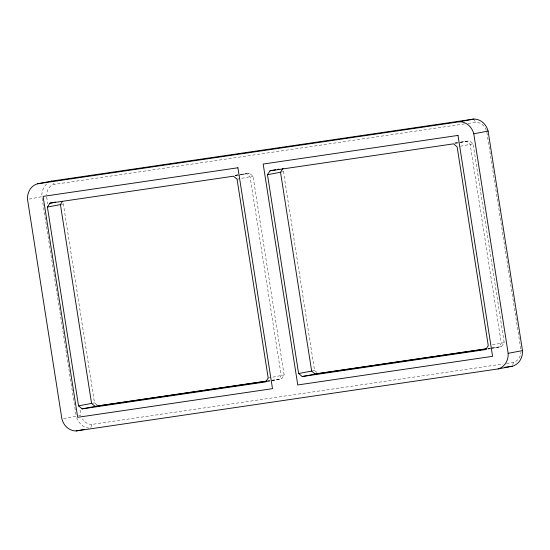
<?xml version="1.0" encoding="UTF-8"?>
<svg xmlns="http://www.w3.org/2000/svg" width="550" height="550" viewBox="0 0 550 550"><rect width="100%" height="100%" fill="white"/><g stroke="black" fill="none" stroke-linecap="round" stroke-linejoin="round"><path stroke-width="0.41" stroke-dasharray="2.75 2.06" d="M512.799 364.712L513.308 362.478L514.388 362.106A12.224 10.759 79.2 0 0 521.036 351.752M90.833 427.453L91.898 424.414L503.112 363.976M96.889 404.848L94.497 402.848L63.367 204.036L64.618 202.084M316.972 372.501L314.579 370.501L283.449 171.683L284.701 169.737M267.307 381.597L281.634 378.874L284.137 374.976L253.007 176.158L249.425 173.154L240.075 174.529M492.271 348.322L501.717 346.528L504.219 342.623L473.089 143.811L469.501 140.807L460.158 142.182M464.64 123.867L53.199 184.553A12.224 10.759 79.2 0 0 46.551 194.906M78.54 415.676L80.857 415.161L79.791 408.368M29.205 199.072L41.848 196.673A15.723 13.839 79.2 0 1 47.63 183.164M60.431 204.593L63.367 204.036M235.091 175.876L237.538 175.416M238.349 175.257L249.425 173.154M237.05 179.19L253.007 176.158M280.514 172.239L283.449 171.683M455.173 143.529L459.243 142.759M460.061 142.601L469.501 140.807M460.384 146.224L473.089 143.811M92.297 403.267L94.497 402.848M268.18 378.008L284.137 374.976M312.379 370.92L314.579 370.501M63.58 418.598L76.23 416.199L41.848 196.673M492.332 344.884L504.219 342.623M488.201 349.092L491.459 348.473M468.036 123.365L476.836 122.286A12.224 10.759 79.2 0 1 486.351 130.261L486.729 131.498M234.974 175.278L239.222 174.653M454.211 143.055L459.305 142.306M235.441 175.333L246.489 173.711L250.078 176.715L281.208 375.533L278.706 379.431L267.657 381.054M455.524 142.986L466.572 141.364L470.161 144.368L501.291 343.179L498.788 347.084L487.74 348.707M267.19 380.999L281.634 378.874M488.118 348.521L489.823 348.274M490.669 348.15L501.717 346.528M506.509 363.474L513.308 362.478M91.898 424.414L90.75 424.373A12.224 10.759 79.2 0 1 82.424 418.859M53.316 182.937L54.278 184.181M473.763 119.068L475.688 122.244M486.867 132.351L521.022 350.46M46.702 197.044L47.761 203.837M88.99 428.154A15.723 13.839 79.2 0 1 76.752 417.897"/><path stroke-width="0.82" d="M49.912 203.163L233.461 176.186L237.05 179.19L268.18 378.008L265.678 381.906L82.122 408.884L78.54 405.879L47.41 207.068L49.912 203.163L55.612 202.084M266.805 381.178L95.15 406.409L91.568 403.404L60.431 204.593L62.521 201.341M269.995 170.816L453.544 143.839L457.132 146.843L488.263 345.654L485.76 349.553L302.204 376.537L298.623 373.533L267.486 174.714L269.995 170.816L275.694 169.737M486.888 348.831L315.232 374.062L311.651 371.058L280.514 172.239L283.016 168.341M37.538 183.796L51.865 181.074L473.763 119.068A15.723 13.839 79.2 0 1 488.104 131.079L522.479 350.604A15.723 13.839 79.2 0 1 512.462 366.204L498.135 368.926L76.237 430.932A15.723 13.839 79.2 0 1 61.896 418.921L27.521 199.396A15.723 13.839 79.2 0 1 37.538 183.796L459.436 121.784L473.763 119.068M47.41 207.068L60.431 204.593M277.317 169.428L278.946 169.118M459.436 121.784A15.723 13.839 79.2 0 1 473.77 133.801L488.104 131.079M267.486 174.714L280.514 172.239M78.54 405.879L91.568 403.404M82.122 408.884L98.079 405.852L266.337 381.123M298.623 373.533L311.651 371.058M302.204 376.537L318.161 373.505L486.42 348.776M76.237 430.932L84.666 429.337M498.135 368.926A15.723 13.839 79.2 0 0 508.152 353.327L522.479 350.604M504.824 367.324L512.462 366.204M473.77 133.801L508.152 353.327M50.38 181.589A15.723 13.839 79.2 0 1 51.865 181.074M237.909 167.764L43.093 196.398L77.681 417.306L272.498 388.671L237.909 167.764M457.992 135.417L263.175 164.051L297.763 384.959L492.58 356.324L457.992 135.417"/></g></svg>
